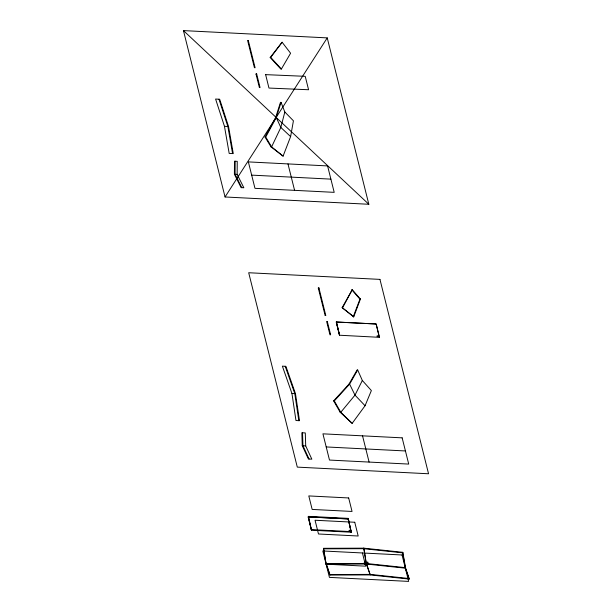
<?xml version="1.0" encoding="UTF-8"?>
<svg xmlns="http://www.w3.org/2000/svg" width="612" height="612" viewBox="0 0 612 612"><rect width="100%" height="100%" fill="white"/><g stroke="black" fill="none" stroke-linecap="round" stroke-linejoin="round"><path stroke-width="0.92" d="M234.396 174.244L234.488 161.201L237.242 161.346L237.15 174.382L243.851 187.769L241.097 187.632L234.396 174.244L237.15 174.382M235.169 161.239L235.069 174.282L241.778 187.662M290.616 136.591L293.423 120.801L284.832 112.004L281.038 102.357L280.48 102.365L275.637 117.55L265.027 137.011L270.955 146.804L283.081 156.137L290.616 136.591L280.824 127.457L276.264 117.565L281.038 102.357M265.608 74.641L305.227 76.324L308.578 89.742L268.959 88.059L265.616 74.565M284.832 112.004L280.824 127.457L271.613 146.872L270.955 146.804M323.457 548.834L323.603 548.306L363.819 548.168L402.834 552.322L405.496 567.661L409.244 579.074L370.229 574.92L330.013 575.066L326.12 564.165L323.457 548.834L363.673 548.689L402.688 552.85L405.351 568.181L409.244 579.074M362.426 552.965L365.731 566.177L326.12 564.172L323.603 548.306M330.013 575.066L326.265 563.644L366.481 563.499L405.496 567.661L405.351 568.181L366.336 564.027L326.12 564.165M366.336 564.027L363.819 548.168L366.336 564.027L370.229 574.92L366.481 563.499M402.688 552.85L402.834 552.322M308.509 516.367L311.447 530.199L308.119 516.872L348.075 518.892L351.403 532.226L311.447 530.199L308.333 516.949L308.509 516.367L348.22 518.379L351.158 532.211L348.22 518.379M353.736 316.802L360.407 299.084L352.252 289.698L342.139 307.645L353.736 316.802L342.139 307.645M353.216 316.809L359.955 299.153L360.407 299.084M365.058 405.741L371.377 390.563L362.335 380.48L357.668 369.969L357.102 369.962L348.993 384.107L333.639 400.883L340.142 412.213L352.152 423.366L365.058 405.741L354.998 395.115L349.613 384.129L357.668 369.969M336.416 322.05L339.561 335.231L379.494 337.327L376.158 323.993L336.202 321.973L339.53 335.3L336.416 322.05L376.158 323.993L379.272 337.243M362.335 380.48L354.998 395.115L340.785 412.274L340.142 412.213M342.682 307.591L352.252 289.698M283.081 156.137L271.613 146.872L265.723 137.065L276.264 117.565L275.637 117.55M281.382 69.011L290.593 53.229L282.109 42.236L270.175 57.497L280.847 69.064L281.382 69.011L270.733 57.413L270.175 57.497M225.048 196.98L327.236 37.89L183.447 30.6L225.048 196.98L368.829 204.27L327.236 37.89M270.733 57.413L282.109 42.236M333.639 400.883L334.297 400.929L349.613 384.129L348.993 384.107M364.936 563.95C363.987 564.861 367.208 564.708 365.708 563.958M365.096 563.904L365.525 563.912M256.046 74.159L256.688 74.113M330.166 574.538L370.382 574.393L409.39 578.554M318.301 288.145L318.959 288.145M325.117 315.387L325.775 315.387M224.466 126.324L228.544 126.531L233.264 153.612L229.186 153.405L224.466 126.324L215.592 99.045L219.67 99.251L228.544 126.531M251.67 175.124L330.893 179.132M291.939 393.478L295.466 393.654L299.49 420.696L295.971 420.521L291.939 393.478L282.377 366.152L285.896 366.336L295.466 393.654M302.274 445.735L305.709 445.911L311.845 459.168L308.41 458.992L302.274 445.735L301.854 432.768L305.289 432.936L305.709 445.911M326.204 446.944L405.435 450.96M308.333 516.949L348.044 518.961M311.623 529.617L351.334 531.629M265.027 137.011L265.723 137.065M183.447 30.6L368.829 204.27M352.152 423.366L340.785 412.274L334.297 400.929M351.785 289.805L359.955 299.153M309.075 459.023L302.94 445.766L302.519 432.799M285.23 366.297L294.8 393.623L298.824 420.666M218.989 99.213L227.863 126.5L232.583 153.574M362.541 435.843L369.097 462.068M287.977 163.917L294.586 190.34M330.289 333.418L330.503 334.282M359.688 298.648A0.933 0.589 15.6 0 1 359.925 299.276L359.764 299.337A0.949 0.597 15.6 0 1 359.481 298.687M366.932 562.382C368.317 564.448 368.478 560.959 366.94 562.351M349.123 530.482C350.722 532.287 350.401 529.166 349.123 530.482M364.278 562.298C365.662 564.302 365.938 560.737 364.278 562.298M367.384 564.218L368.715 564.601L367.391 564.195M377.068 336.08C378.124 337.946 378.95 334.971 377.068 336.08M256.627 73.861L255.984 73.914L259.396 87.577L260.046 87.531L256.627 73.861M327.305 321.522L326.655 321.552L329.975 334.81L330.625 334.779L327.305 321.522M318.928 288.007L318.271 288.007L325.079 315.249L325.737 315.257L318.928 288.007M248.288 40.522L247.63 40.514L254.431 67.725L255.097 67.741L248.288 40.522M327.588 165.921L248.365 161.905L254.967 188.335L334.198 192.352L327.588 165.921M379.953 279.386L248.694 272.738L297.294 467.117L428.553 473.772L379.953 279.386M402.153 437.848L322.929 433.832L329.486 460.063L408.717 464.08L402.153 437.848M348.672 497.954L308.792 495.927L312.166 509.429L352.045 511.448L348.672 497.954M354.753 522.258L315.05 520.246L318.485 533.993L358.188 536.005L354.753 522.258M402.046 554.977L322.815 550.961L329.424 577.384L408.648 581.4L402.046 554.977"/></g></svg>
